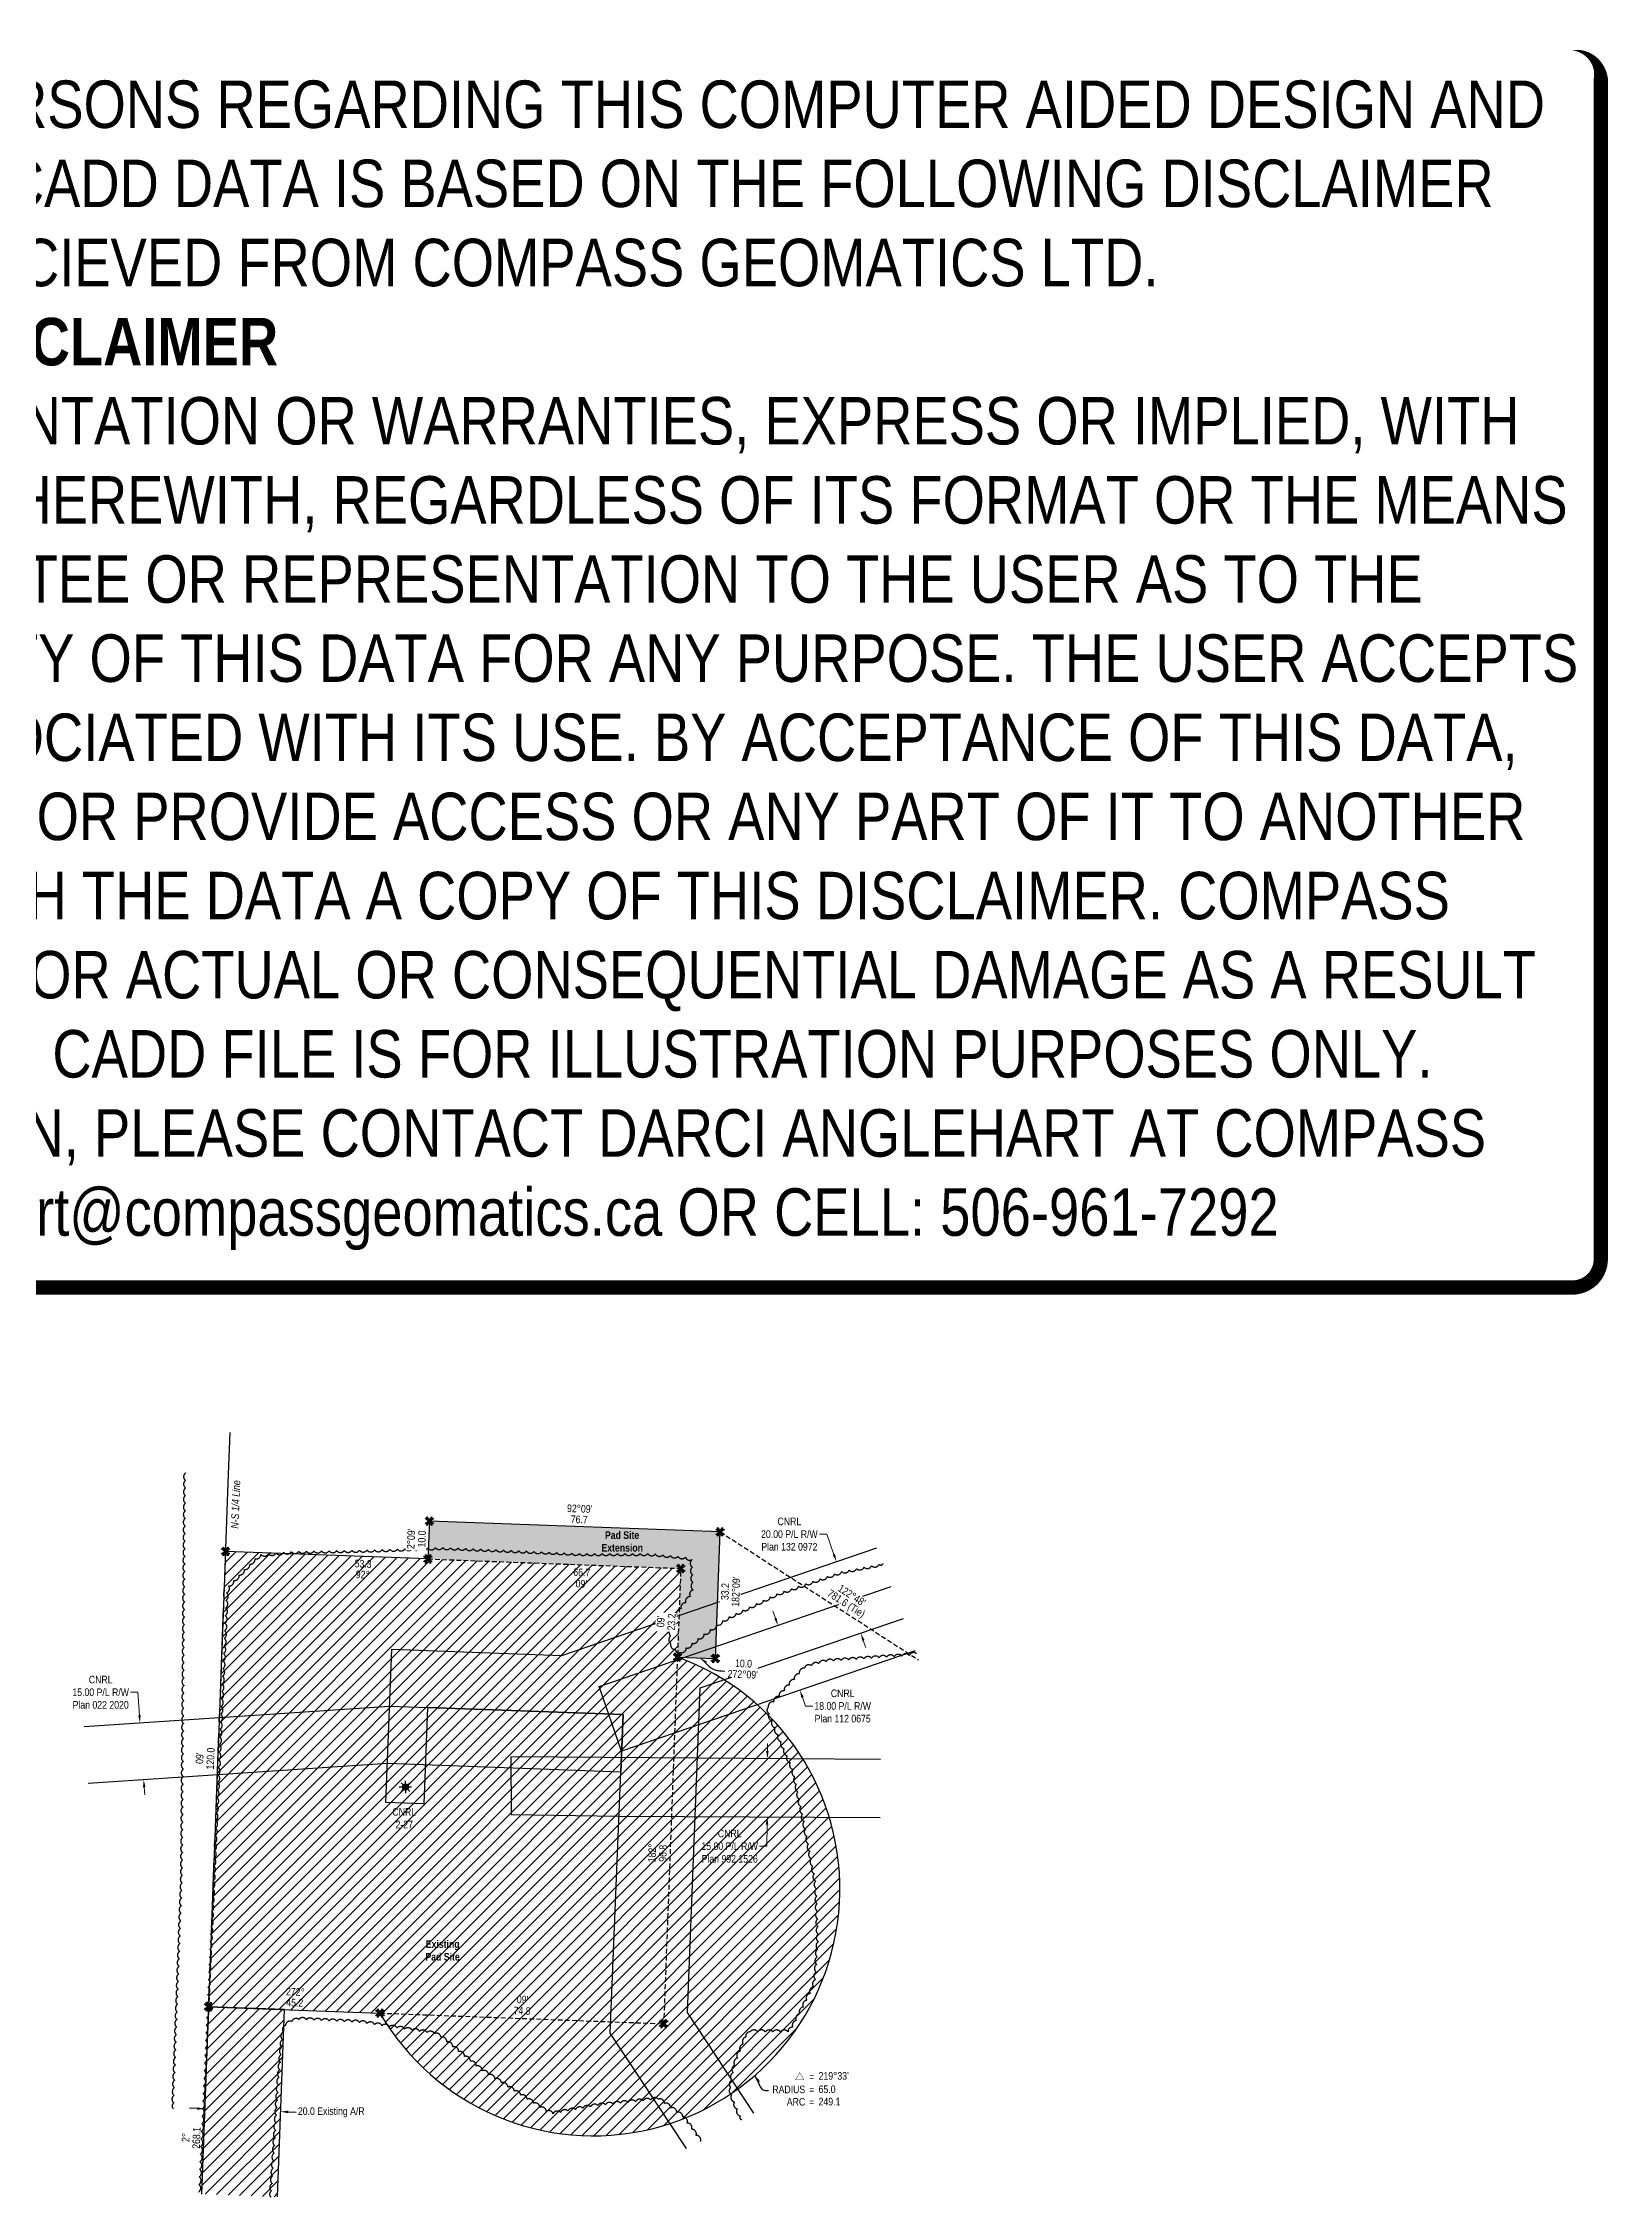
# Model space of a CAD drawing. Extents: x 334629 to 338577, y 6145829 to 6148665.
# Drawn here: x 336516 to 338577, y 6145829 to 6148665 of the extents above; entities that cross this region are included whole.
import ezdxf
from ezdxf.enums import TextEntityAlignment as Align

# ---------------------------------------------------------------- set-up
doc = ezdxf.new("R2010")
doc.units = 0
doc.header["$LTSCALE"] = 5
doc.header["$PDSIZE"] = 0.5
for name, pattern in [('0', [1, 1, 0]), ('foc-QUARTERLINE', [33, 25, -3, 2, -3]), ('foc-TIELINE', [1.875, 1.25, -0.625])]:
    doc.linetypes.add(name, pattern=pattern)
doc.layers.get('Defpoints').update_dxf_attribs({"color": 9})
for name, color, linetype in [('C-RW', 13, 'Continuous'), ('C-WS-S', 13, 'Continuous'), ('L-BD', 7, 'Continuous'), ('L-BD1', 253, 'Continuous'), ('L-MON', 1, 'Continuous'), ('L-SECQ', 8, 'foc-QUARTERLINE'), ('L-TIE', 7, 'foc-TIELINE'), ('P-PROPOSED', 10, 'Continuous'), ('P-PROPOSED-EXISTING-H', 59, 'Continuous'), ('P-PROPOSED-H', 21, 'Continuous'), ('P-TXT', 4, 'Continuous'), ('T-BUSH', 110, '0')]:
    doc.layers.add(name, color=color, linetype=linetype)
doc.layers.add('C-RW-T', color=13, linetype='Continuous', lineweight=9)
doc.layers.add('C-WS-T', color=13, linetype='Continuous', lineweight=9)
doc.layers.add('DISCLAIMER', color=7, linetype='Continuous', plot=False)
doc.styles.add('80', font='ARIALN.TTF', dxfattribs={"height": 10})
doc.styles.add('80CG', font='ARIALN.TTF', dxfattribs={"height": 10})
doc.styles.add('80L', font='ARIALN.TTF', dxfattribs={"height": 10})
doc.dimstyles.new('Compass 5 000', dxfattribs={"dimscale": 5, "dimtxt": 9, "dimasz": 2, "dimexe": 0.2, "dimexo": 0.0625, "dimgap": 0.5, "dimtad": 0, "dimtih": 1, "dimtoh": 1, "dimzin": 0, "dimdsep": 46, "dimtxsty": '80CG', "dimcen": 0.1, "dimse1": 1, "dimse2": 1, "dimclrd": 256, "dimclrt": 256, "dimaunit": 1, "dimadec": 4, "dimazin": 0, "dimtfac": 0.06, "dimtofl": 0, "dimtmove": 0, "dimatfit": 1, "dimfxl": 0.2, "dimtolj": 1, "dimtzin": 0, "dimlwd": -1, "dimarcsym": 0})

# ---------------------------------------------------------------- blocks, each defined once
blk = doc.blocks.new('GAS')
h = blk.add_hatch(color=255)
h.dxf.hatch_style = 1
edge = h.paths.add_edge_path()
edge.add_arc((0, 0), 0.9, 0, 360)
for p, q in [((-0.81, 0), (-1.62, 0)), ((-0.57, 0.57), (-1.14, 1.14)), ((0, 0.81), (0, 1.62)), ((0.57, 0.57), (1.14, 1.14)), ((1.62, 0), (0.81, 0)), ((-0.57, -0.57), (-1.14, -1.14)), ((0, -0.81), (0, -1.62)), ((1.14, -1.14), (0.57, -0.57))]:
    blk.add_line(p, q)
blk.add_circle((0, 0), 0.8)
blk = doc.blocks.new('TEMP')
h = blk.add_hatch(color=255)
h.dxf.hatch_style = 1
h.paths.add_polyline_path([(0, 0.25), (-0.67, 1.15), (-0.67, 0.67), (-1.15, 0.67), (-0.25, 0), (-1.15, -0.67), (-0.67, -0.67), (-0.67, -1.15), (0, -0.25), (0.67, -1.15), (0.67, -0.67), (1.15, -0.67), (0.25, 0), (1.15, 0.67), (0.67, 0.67), (0.67, 1.15)])
h.paths.add_polyline_path([(0.57, 0.85), (0.57, 0.57), (0.85, 0.57), (0.08, 0), (0.85, -0.57), (0.57, -0.57), (0.57, -0.85), (0, -0.08), (-0.57, -0.85), (-0.57, -0.57), (-0.85, -0.57), (-0.08, 0), (-0.85, 0.57), (-0.57, 0.57), (-0.57, 0.85), (0, 0.08)], flags=16)
h = blk.add_hatch(color=1)
h.dxf.hatch_style = 1
h.paths.add_polyline_path([(0, 0.08), (-0.57, 0.85), (-0.57, 0.57), (-0.85, 0.57), (-0.08, 0), (-0.85, -0.57), (-0.57, -0.57), (-0.57, -0.85), (0, -0.08), (0.57, -0.85), (0.57, -0.57), (0.85, -0.57), (0.08, 0), (0.85, 0.57), (0.57, 0.57), (0.57, 0.85)])
at = {"color": 1}
for p, q in [((-0.08, 0), (0.08, 0)), ((0, 0.08), (0, -0.08))]:
    blk.add_line(p, q, dxfattribs=at)
at = {"color": 255, "flags": 128}
blk.add_lwpolyline([(-0.25, 0), (-1.15, 0.67), (-0.67, 0.67), (-0.67, 1.15), (0, 0.25), (0.67, 1.15), (0.67, 0.67), (1.15, 0.67), (0.25, 0), (1.15, -0.67), (0.67, -0.67), (0.67, -1.15), (0, -0.25), (-0.67, -1.15), (-0.67, -0.67), (-1.15, -0.67)], close=True, dxfattribs=at)
at = {"color": 1, "flags": 128}
blk.add_lwpolyline([(-0.08, 0), (-0.85, 0.57), (-0.57, 0.57), (-0.57, 0.85), (0, 0.08), (0.57, 0.85), (0.57, 0.57), (0.85, 0.57), (0.08, 0), (0.85, -0.57), (0.57, -0.57), (0.57, -0.85), (0, -0.08), (-0.57, -0.85), (-0.57, -0.57), (-0.85, -0.57)], close=True, dxfattribs=at)
blk = doc.blocks.new('*D454')
at = {"layer": 'C-RW-T', "transparency": 16777216}
for p, q in [((336641.1, 6146493.1), (336631.1, 6146493.1)), ((336643.1, 6146462.9), (336641.1, 6146493.1)), ((336649.4, 6146368), (336650, 6146358.1))]:
    blk.add_line(p, q, dxfattribs=at)
for points in [[(336644.7, 6146463), (336641.4, 6146462.8), (336643.7, 6146452.9)], [(336651, 6146368.2), (336647.7, 6146367.9), (336648.7, 6146378)]]:
    blk.add_solid(points, dxfattribs=at)
at = {"layer": 'Defpoints', "color": 0, "transparency": 16777216}
for p in [(336642.3, 6146452.8), (336643.7, 6146452.9), (336647.3, 6146377.9)]:
    blk.add_point(p, dxfattribs=at)
at = {"layer": 'C-RW-T', "transparency": 16777216, "insert": (336592, 6146493.1), "char_height": 10, "attachment_point": 5, "style": '80CG'}
blk.add_mtext('\\A1;CNRL\\P15.00 P/L R/W\\PPlan 022 2020', dxfattribs=at)
blk = doc.blocks.new('*D455')
at = {"layer": 'Defpoints', "color": 0, "transparency": 16777216}
for p in [(336728.2, 6145923), (336828.1, 6145919.2), (336829, 6145940.9)]:
    blk.add_point(p, dxfattribs=at)
at = {"layer": 'P-TXT', "transparency": 16777216}
for p, q in [((336719.1, 6145945), (336709.1, 6145945.4)), ((336838.9, 6145940.5), (336849.5, 6145940.1))]:
    blk.add_line(p, q, dxfattribs=at)
for points in [[(336719.1, 6145946.7), (336719, 6145943.3), (336729, 6145944.6)], [(336839, 6145942.2), (336838.9, 6145938.8), (336829, 6145940.9)]]:
    blk.add_solid(points, dxfattribs=at)
at = {"layer": 'P-TXT', "transparency": 16777216, "insert": (336895.7, 6145940.1), "char_height": 10, "attachment_point": 5, "style": '80CG'}
blk.add_mtext('\\A1;20.0 Existing A/R', dxfattribs=at)
blk = doc.blocks.new('*D456')
at = {"layer": 'C-RW-T', "transparency": 16777216}
for p, q in [((337548.6, 6146701.3), (337538.6, 6146701.3)), ((337557.7, 6146674.6), (337548.6, 6146701.3)), ((337596.5, 6146561.3), (337599.7, 6146551.9))]:
    blk.add_line(p, q, dxfattribs=at)
for points in [[(337559.3, 6146675.1), (337556.2, 6146674.1), (337561, 6146665.1)], [(337598.1, 6146561.9), (337594.9, 6146560.8), (337593.3, 6146570.8)]]:
    blk.add_solid(points, dxfattribs=at)
at = {"layer": 'Defpoints', "color": 0, "transparency": 16777216}
for p in [(337561, 6146665.1), (337589.2, 6146674.8), (337621.4, 6146580.4)]:
    blk.add_point(p, dxfattribs=at)
at = {"layer": 'C-RW-T', "transparency": 16777216, "insert": (337499.1, 6146701.3), "char_height": 10, "attachment_point": 5, "style": '80CG'}
blk.add_mtext('\\A1;CNRL\\P20.00 P/L R/W\\PPlan 132 0972', dxfattribs=at)
blk = doc.blocks.new('*D457')
at = {"layer": 'C-RW-T', "transparency": 16777216}
for p, q in [((337470.2, 6146415.7), (337470.3, 6146425.7)), ((337469.7, 6146318.8), (337469.6, 6146290.4)), ((337469.6, 6146290.4), (337459.6, 6146290.4))]:
    blk.add_line(p, q, dxfattribs=at)
for points in [[(337468.5, 6146415.7), (337471.9, 6146415.7), (337470.2, 6146405.7)], [(337468, 6146318.8), (337471.4, 6146318.8), (337469.8, 6146328.8)]]:
    blk.add_solid(points, dxfattribs=at)
at = {"layer": 'Defpoints', "color": 0, "transparency": 16777216}
for p in [(337437.8, 6146405.9), (337437.4, 6146328.9), (337469.8, 6146328.8)]:
    blk.add_point(p, dxfattribs=at)
at = {"layer": 'C-RW-T', "transparency": 16777216, "insert": (337420.5, 6146290.4), "char_height": 10, "attachment_point": 5, "style": '80CG'}
blk.add_mtext('\\A1;CNRL\\P15.00 P/L R/W\\PPlan 992 1526', dxfattribs=at)
blk = doc.blocks.new('*D458')
at = {"layer": 'C-RW-T', "transparency": 16777216}
for p, q in [((337480.7, 6146590.6), (337477.5, 6146600.1)), ((337516.3, 6146486.6), (337520.2, 6146475)), ((337520.2, 6146475), (337530.2, 6146475))]:
    blk.add_line(p, q, dxfattribs=at)
for points in [[(337482.3, 6146591.1), (337479.1, 6146590.1), (337484, 6146581.1)], [(337517.8, 6146487.1), (337514.7, 6146486), (337513, 6146496)]]:
    blk.add_solid(points, dxfattribs=at)
at = {"layer": 'Defpoints', "color": 0, "transparency": 16777216}
for p in [(337485.2, 6146581.6), (337513, 6146496), (337514.3, 6146496.5)]:
    blk.add_point(p, dxfattribs=at)
at = {"layer": 'C-RW-T', "transparency": 16777216, "insert": (337569.3, 6146475), "char_height": 10, "attachment_point": 5, "style": '80CG'}
blk.add_mtext('\\A1;CNRL\\P18.00 P/L R/W\\PPlan 112 0675', dxfattribs=at)
blk = doc.blocks.new('curve')
at = {"const_width": 0.1}
blk.add_lwpolyline([(-4.99, 5.39), (-6.08, 3.49), (-3.89, 3.49)], close=True, dxfattribs=at)
at = {"style": '80'}
for s, p in [('RADIUS', (-3.54, -0.05)), ('ARC', (-3.54, -3.31))]:
    blk.add_text(s, height=2, dxfattribs=at).set_placement(p, align=Align.RIGHT)
for p in [(-2.44, 3.36), (-2.44, -0.04), (-2.44, -3.3)]:
    blk.add_text('=', height=1.8, dxfattribs=at).set_placement(p)
for tag, p in [('CURVE_RADIUS', (0, 0)), ('DELTA', (0, 3.52)), ('ARC_LENGTH', (0, -3.26))]:
    blk.add_attdef(tag, p, '', height=2, dxfattribs=at)
blk = doc.blocks.new('Disclaimer_Legal')
at = {"layer": 'DISCLAIMER', "color": 254, "flags": 128}
blk.add_lwpolyline([(-3612.9, -1104.6, 37.5, 37.5, 0), (4096.1, -1104.6, 37.5, 37.5, 0.414214), (4171.1, -1029.6, 37.5, 37.5, 0), (4171.1, 2078.7, 37.5, 0, 0.414214), (4096.1, 2153.7, 0, 0, 0), (-3612.9, 2153.7, 0, 0, 0.414214), (-3687.9, 2078.7, 0, 0, 0), (-3687.9, -1029.6, 0, 37.5, 0.414214)], format="xyseb", close=True, dxfattribs=at)
at = {"layer": 'DISCLAIMER', "color": 254, "insert": (241.6, 533.9), "char_height": 125, "width": 7717.568, "attachment_point": 5, "style": '80'}
blk.add_mtext('NOTICE TO THE CORPORATION, PERSON &/OR PERSONS REGARDING THIS COMPUTER AIDED DESIGN AND DRAFTING (CADD) FILES. ACCEPTANCE OF THE CADD DATA IS BASED ON THE FOLLOWING DISCLAIMER WHICH COVERS ALL CADD DATA RECIEVED FROM COMPASS GEOMATICS LTD.\\P{\\fArial Narrow|b1|i0|c0|p34;DISCLAIMER}\\PCOMPASS GEOMATICS LTD. MAKES NO REPRESENTATION OR WARRANTIES, EXPRESS OR IMPLIED, WITH RESPECT TO THE REUSE OF THE DATA PROVIDED HEREWITH, REGARDLESS OF ITS FORMAT OR THE MEANS OF ITS TRANSMISSION. THERE IS NO GUARANTEE OR REPRESENTATION TO THE USER AS TO THE ACCURACY, CURRENCY, SUITABILITY OR RELIABILITY OF THIS DATA FOR ANY PURPOSE. THE USER ACCEPTS THE DATA "AS IS", AND ASSUMES ALL RISKS ASSOCIATED WITH ITS USE. BY ACCEPTANCE OF THIS DATA, THE USER AGREES NOT TO TRANSMIT THIS DATA OR PROVIDE ACCESS OR ANY PART OF IT TO ANOTHER PARTY UNLESS THE USER SHALL INCLUDE WITH THE DATA A COPY OF THIS DISCLAIMER. COMPASS GEOMATICS LTD. ASSUMES NO RESPONSIBILITY FOR ACTUAL OR CONSEQUENTIAL DAMAGE AS A RESULT OF ANY USER\'S RELIANCE ON THIS DATA. THIS CADD FILE IS FOR ILLUSTRATION PURPOSES ONLY.\\PIF YOU REQUIRE MORE ACCURATE INFORMATION, PLEASE CONTACT DARCI ANGLEHART AT COMPASS GEOMATICS LTD. VIA EMAIL: darci.anglehart@compassgeomatics.ca OR CELL: 506-961-7292', dxfattribs=at)

msp = doc.modelspace()

# ---------------------------------------------------------------- hatches: boundary and pattern name
at = {"layer": 'P-PROPOSED-EXISTING-H'}
h = msp.add_hatch(dxfattribs=at)
h.set_pattern_fill('ANSI31', color=256, scale=3.496836, style=0)
h.set_pattern_definition([(45, (-1432.809, 1511.96), (-7.850621222, 7.850621222), [])])
edge = h.paths.add_edge_path()
edge.add_line((337356.034, 6146656.11), (336756.574, 6146678.593))
edge.add_line((336756.574, 6146678.593), (336734.091, 6146079.133))
edge.add_line((336734.091, 6146079.133), (336959.888, 6146070.665))
edge.add_arc((337240.752, 6146234.062), 324.936, 210.189489, 430.042413)
edge.add_line((337351.66, 6146539.484), (337356.034, 6146656.11))
h = msp.add_hatch(dxfattribs=at)
h.set_pattern_fill('ANSI31', color=256, scale=3.496836, style=0)
h.set_pattern_definition([(45, (-302.254, 1350.469), (-7.850621222, 7.850621222), [])])
h.paths.add_polyline_path([(336724.837, 6145832.39), (336824.747, 6145828.642), (336834.001, 6146075.386), (336734.091, 6146079.133)])
at = {"layer": 'P-PROPOSED-H'}
h = msp.add_hatch(color=256, dxfattribs=at)
h.dxf.hatch_style = 1
h.paths.add_polyline_path([(337351.66, 6146539.484), (337401.615, 6146537.61), (337407.863, 6146704.191), (337024.938, 6146718.553), (337023.064, 6146668.598), (337356.034, 6146656.11)])

# ---------------------------------------------------------------- linework, layer by layer
at = {"layer": 'C-RW', "flags": 128}
for points in [[(337363.41, 6145892.18), (337263.265, 6146044.426), (337280, 6146463.686), (337022.45, 6146473.016), (337017.595, 6146346.321), (336967.7, 6146348.126), (336975.295, 6146549.826), (337199.465, 6146541.451), (337614.429, 6146683.427)], [(337664.61, 6146547.808), (337278.09, 6146415.741), (337248.65, 6146500.771), (337633.39, 6146632.184)], [(337649.042, 6146589.883), (337381.305, 6146498.331), (337364.655, 6146071.646), (337451.792, 6145938.843)], [(336570.429, 6146448.06), (336972.555, 6146474.826), (337022.45, 6146473.016), (337280, 6146463.686), (337276.98, 6146388.021), (336969.665, 6146399.401), (336575.415, 6146373.139)], [(337618.949, 6146404.68), (337377.71, 6146406.286), (337132.29, 6146407.926), (337132.55, 6146332.231), (337274.655, 6146329.786), (337618.551, 6146327.999)]]:
    msp.add_lwpolyline(points, dxfattribs=at)
at = {"layer": 'L-SECQ'}
for p, q in [((336762.027, 6146834.977), (336759.543, 6146769.127)), ((336759.543, 6146769.127), (336724.608, 6145832.398))]:
    msp.add_line(p, q, dxfattribs=at)
at = {"layer": 'L-TIE', "flags": 128}
for points in [[(337407.863, 6146704.191), (337669.016, 6146535.9)], [(337023.064, 6146668.598), (337356.034, 6146656.11), (337351.66, 6146539.484)], [(337351.66, 6146539.484), (337333.551, 6146056.65)], [(336959.888, 6146070.665), (337333.551, 6146056.65)]]:
    msp.add_lwpolyline(points, dxfattribs=at)
at = {"layer": 'P-PROPOSED'}
msp.add_lwpolyline([(337351.66, 6146539.484), (337401.615, 6146537.61), (337407.863, 6146704.191), (337024.938, 6146718.553), (337023.064, 6146668.598), (336756.574, 6146678.593), (336734.091, 6146079.133), (336959.888, 6146070.665, 1.42619916)], format="xyb", close=True, dxfattribs=at)
msp.add_lwpolyline([(336824.747, 6145828.642), (336834.001, 6146075.386), (336734.091, 6146079.133), (336724.837, 6145832.39)], dxfattribs=at)
at = {"layer": 'T-BUSH', "flags": 128}
for points in [[(336703.876, 6146781.949, 0.52056705), (336703.797, 6146771.951, 0.52056705), (336703.717, 6146761.953, 0.52056705), (336703.638, 6146751.955, 0.52056705), (336703.558, 6146741.958, 0.52056705), (336703.478, 6146731.96, 0.52056705), (336703.399, 6146721.962, 0.52056705), (336703.319, 6146711.965, 0.52056705), (336703.24, 6146701.967, 0.52056705), (336703.16, 6146691.969, 0.52056705), (336703.08, 6146681.971, 0.52056705), (336703.001, 6146671.974, 0.52056705), (336702.921, 6146661.976, 0.52056705), (336702.842, 6146651.978, 0.52056705), (336702.762, 6146641.981, 0.52056705), (336702.682, 6146631.983, 0.52056705), (336702.603, 6146621.985, 0.52056705), (336702.523, 6146611.988, 0.52056705), (336702.444, 6146601.99, 0.52056705), (336702.364, 6146591.992, 0.52056705), (336702.285, 6146581.994, 0.52056705), (336702.205, 6146571.997, 0.52056705), (336702.125, 6146561.999, 0.52056705), (336702.046, 6146552.001, 0.52056705), (336701.966, 6146542.004, 0.52056705), (336701.887, 6146532.006, 0.52056705), (336701.807, 6146522.008, 0.52056705), (336701.727, 6146512.011, 0.52056705), (336701.648, 6146502.013, 0.52056705), (336701.568, 6146492.015, 0.52056705), (336701.489, 6146482.017, 0.52056705), (336701.409, 6146472.02, 0.52056705), (336701.329, 6146462.022, 0.52056705), (336701.25, 6146452.024, 0.52056705), (336701.17, 6146442.027, 0.52056705), (336701.091, 6146432.029, 0.52056705), (336701.011, 6146422.031, 0.52056705), (336700.931, 6146412.034, 0.52056705), (336700.852, 6146402.036, 0.52056705), (336700.772, 6146392.038, 0.52056705), (336700.693, 6146382.04, 0.52056705), (336700.613, 6146372.043, 0.52056705), (336700.534, 6146362.045, 0.52056705), (336700.454, 6146352.047, 0.52056705), (336700.374, 6146342.05, 0.52056705), (336700.295, 6146332.052, 0.52056705), (336700.215, 6146322.054, 0.52056705), (336700.136, 6146312.056, 0.52056705), (336700.056, 6146302.059, 0.52056705), (336699.976, 6146292.061, 0.52056705), (336699.897, 6146282.063, 0.52056705), (336699.817, 6146272.066, 0.52056705), (336699.738, 6146262.068, 0.52056705), (336699.658, 6146252.07, 0.52056705), (336699.337, 6146242.078, 0.52056705), (336698.957, 6146232.087, 0.52056705), (336698.576, 6146222.097, 0.52056705), (336698.195, 6146212.106, 0.52056705), (336697.814, 6146202.115, 0.52056705), (336697.434, 6146192.124, 0.52056705), (336697.053, 6146182.134, 0.52056705), (336696.672, 6146172.143, 0.52056705), (336696.291, 6146162.152, 0.52056705), (336695.911, 6146152.161, 0.52056705), (336695.53, 6146142.17, 0.52056705), (336695.149, 6146132.18, 0.52056705), (336694.768, 6146122.189, 0.52056705), (336694.388, 6146112.198, 0.52056705), (336694.007, 6146102.207, 0.52056705), (336693.626, 6146092.217, 0.52056705), (336693.245, 6146082.226, 0.52056705), (336692.865, 6146072.235, 0.52056705), (336692.484, 6146062.244, 0.52056705), (336692.103, 6146052.254, 0.52056705), (336691.722, 6146042.263, 0.52056705), (336691.341, 6146032.272, 0.52056705), (336690.961, 6146022.281, 0.52056705), (336690.58, 6146012.29, 0.52056705), (336690.199, 6146002.3, 0.52056705), (336689.818, 6145992.309, 0.52056705), (336689.438, 6145982.318, 0.52056705), (336689.057, 6145972.327, 0.52056705), (336688.676, 6145962.337, 0.52056705), (336688.295, 6145952.346, 0.52056705), (336687.996, 6145944.5, 0.52056705)], [(336720.985, 6145835.133, 0.52056705), (336721.448, 6145845.12, 0.52056705), (336721.912, 6145855.108, 0.52056705), (336722.375, 6145865.095, 0.52056705), (336722.839, 6145875.082, 0.52056705), (336723.302, 6145885.069, 0.52056705), (336723.765, 6145895.057, 0.52056705), (336724.229, 6145905.044, 0.52056705), (336724.692, 6145915.031, 0.52056705), (336725.155, 6145925.018, 0.52056705), (336725.619, 6145935.006, 0.52056705), (336726.082, 6145944.993, 0.52056705), (336726.545, 6145954.98, 0.52056705), (336727.009, 6145964.968, 0.52056705), (336727.472, 6145974.955, 0.52056705), (336727.935, 6145984.942, 0.52056705), (336728.399, 6145994.929, 0.52056705), (336728.862, 6146004.917, 0.52056705), (336729.325, 6146014.904, 0.52056705), (336729.789, 6146024.891, 0.52056705), (336730.252, 6146034.879, 0.52056705), (336730.715, 6146044.866, 0.52056705), (336731.179, 6146054.853, 0.52056705), (336731.642, 6146064.84, 0.52056705), (336732.105, 6146074.828, 0.52056705), (336732.569, 6146084.815, 0.52056705), (336733.032, 6146094.802, 0.52056705), (336733.495, 6146104.789, 0.52056705), (336733.959, 6146114.777, 0.52056705), (336734.422, 6146124.764, 0.52056705), (336734.885, 6146134.751, 0.52056705), (336735.349, 6146144.739, 0.52056705), (336735.812, 6146154.726, 0.52056705), (336736.275, 6146164.713, 0.52056705), (336736.739, 6146174.7, 0.52056705), (336737.202, 6146184.688, 0.52056705), (336737.665, 6146194.675, 0.52056705), (336738.129, 6146204.662, 0.52056705), (336738.592, 6146214.65, 0.52056705), (336739.055, 6146224.637, 0.52056705), (336739.519, 6146234.624, 0.52056705), (336739.982, 6146244.611, 0.52056705), (336740.445, 6146254.599, 0.52056705), (336740.909, 6146264.586, 0.52056705), (336741.372, 6146274.573, 0.52056705), (336741.835, 6146284.56, 0.52056705), (336742.299, 6146294.548, 0.52056705), (336742.762, 6146304.535, 0.52056705), (336743.225, 6146314.522, 0.52056705), (336743.689, 6146324.51, 0.52056705), (336744.152, 6146334.497, 0.52056705), (336744.615, 6146344.484, 0.52056705), (336745.079, 6146354.471, 0.52056705), (336745.542, 6146364.459, 0.52056705), (336746.005, 6146374.446, 0.52056705), (336746.469, 6146384.433, 0.52056705), (336746.932, 6146394.421, 0.52056705), (336747.395, 6146404.408, 0.52056705), (336747.859, 6146414.395, 0.52056705), (336748.322, 6146424.382, 0.52056705), (336748.785, 6146434.37, 0.52056705), (336749.249, 6146444.357, 0.52056705), (336749.712, 6146454.344, 0.52056705), (336750.175, 6146464.332, 0.52056705), (336750.639, 6146474.319, 0.52056705), (336751.102, 6146484.306, 0.52056705), (336751.565, 6146494.293, 0.52056705), (336752.029, 6146504.281, 0.52056705), (336752.492, 6146514.268, 0.52056705), (336752.955, 6146524.255, 0.52056705), (336753.419, 6146534.242, 0.52056705), (336753.882, 6146544.23, 0.52056705), (336754.345, 6146554.217, 0.52056705), (336754.809, 6146564.204, 0.52056705), (336755.272, 6146574.192, 0.52056705), (336755.735, 6146584.179, 0.52056705), (336756.199, 6146594.166, 0.52056705), (336756.662, 6146604.153, 0.52056705), (336757.125, 6146614.141, 0.52056705), (336757.589, 6146624.128, 0.52056705), (336760.432, 6146633.189, 0.52056705), (336767.386, 6146640.371, 0.52056705), (336774.341, 6146647.554, 0.52056705), (336781.296, 6146654.737, 0.52056705), (336788.251, 6146661.92, 0.52056705), (336795.205, 6146669.102, 0.52056705), (336803.084, 6146674.559, 0.52056705), (336813.041, 6146675.464, 0.52056705), (336822.998, 6146676.368, 0.52056705), (336832.955, 6146677.273, 0.52056705), (336842.912, 6146678.178, 0.52056705), (336852.895, 6146678.616, 0.52056705), (336862.891, 6146678.811, 0.52056705), (336872.887, 6146679.007, 0.52056705), (336882.883, 6146679.202, 0.52056705), (336892.879, 6146679.397, 0.52056705), (336902.875, 6146679.593, 0.52056705), (336912.871, 6146679.788, 0.52056705), (336922.868, 6146679.983, 0.52056705), (336932.864, 6146680.179, 0.52056705), (336942.86, 6146680.374, 0.52056705), (336952.856, 6146680.569, 0.52056705), (336962.848, 6146680.918, 0.52056705), (336972.839, 6146681.281, 0.52056705), (336982.831, 6146681.644, 0.52056705), (336992.822, 6146682.007, 0.52056705), (337002.813, 6146682.37, 0.52056705), (337012.805, 6146682.733, 0.52056705), (337022.796, 6146683.096, 0.52056705), (337032.788, 6146683.46, 0.52056705), (337042.779, 6146683.749, 0.52056705), (337052.769, 6146683.34, 0.52056705), (337062.758, 6146682.931, 0.52056705), (337072.748, 6146682.522, 0.52056705), (337082.738, 6146682.113, 0.52056705), (337092.727, 6146681.703, 0.52056705), (337102.717, 6146681.294, 0.52056705), (337112.705, 6146680.854, 0.52056705), (337122.692, 6146680.389, 0.52056705), (337132.68, 6146679.925, 0.52056705), (337142.667, 6146679.461, 0.52056705), (337152.654, 6146678.997, 0.52056705), (337162.641, 6146678.532, 0.52056705), (337172.629, 6146678.068, 0.52056705), (337182.616, 6146677.604, 0.52056705), (337192.603, 6146677.14, 0.52056705), (337202.59, 6146676.675, 0.52056705), (337212.578, 6146676.211, 0.52056705), (337222.566, 6146675.789, 0.52056705), (337232.564, 6146675.786, 0.52056705), (337242.562, 6146675.783, 0.52056705), (337252.56, 6146675.78, 0.52056705), (337262.558, 6146675.777, 0.52056705), (337272.556, 6146675.773, 0.52056705), (337282.554, 6146675.77, 0.52056705), (337292.552, 6146675.767, 0.52056705), (337302.55, 6146675.764, 0.52056705), (337312.548, 6146675.761, 0.52056705), (337322.515, 6146675.164, 0.52056705), (337332.46, 6146674.129, 0.52056705), (337342.404, 6146673.094, 0.52056705), (337352.348, 6146672.058, 0.52056705), (337362.292, 6146671.023, 0.52056705), (337370.872, 6146667.769, 0.52056705), (337371.261, 6146657.778, 0.52056705), (337371.641, 6146647.788, 0.52056705), (337372.02, 6146637.797, 0.52056705), (337372.4, 6146627.806, 0.52056705), (337368.561, 6146619.047, 0.52056705), (337362.578, 6146611.037, 0.52056705), (337356.595, 6146603.026, 0.52056705), (337350.612, 6146595.016, 0.52056705), (337344.629, 6146587.006, 0.52056705), (337343.496, 6146577.19, 0.52056705), (337342.784, 6146567.217, 0.52056705), (337342.9, 6146557.484, 0.52056705), (337348.825, 6146549.431, 0.52056705), (337355.332, 6146545.496, 0.52056705), (337363.259, 6146551.59, 0.52056705), (337371.185, 6146557.684, 0.52056705), (337379.111, 6146563.778, 0.52056705), (337387.073, 6146569.824, 0.52056705), (337395.16, 6146575.703, 0.52056705), (337403.247, 6146581.581, 0.52056705), (337411.334, 6146587.46, 0.52056705), (337419.935, 6146592.483, 0.52056705), (337428.936, 6146596.837, 0.52056705), (337437.936, 6146601.19, 0.52056705), (337446.936, 6146605.544, 0.52056705), (337455.937, 6146609.898, 0.52056705), (337464.937, 6146614.251, 0.52056705), (337473.938, 6146618.605, 0.52056705), (337482.956, 6146622.916, 0.52056705), (337492.412, 6146626.162, 0.52056705), (337501.869, 6146629.408, 0.52056705), (337511.325, 6146632.654, 0.52056705), (337520.782, 6146635.9, 0.52056705), (337530.238, 6146639.146, 0.52056705), (337539.694, 6146642.392, 0.52056705), (337549.151, 6146645.638, 0.52056705), (337558.607, 6146648.884, 0.52056705), (337568.088, 6146652.041, 0.52056705), (337577.905, 6146653.937, 0.52056705), (337587.721, 6146655.833, 0.52056705), (337597.538, 6146657.73, 0.52056705), (337607.354, 6146659.626, 0.52056705), (337617.171, 6146661.522, 0.52056705), (337622.663, 6146662.583, 0.52056705)], [(337666.523, 6146543.941, 0.52056705), (337657.082, 6146541.435, 0.52056705), (337647.11, 6146540.724, 0.52056705), (337637.137, 6146540.012, 0.52056705), (337627.165, 6146539.3, 0.52056705), (337617.192, 6146538.588, 0.52056705), (337607.219, 6146537.876, 0.52056705), (337597.247, 6146537.164, 0.52056705), (337587.274, 6146536.452, 0.52056705), (337577.301, 6146535.74, 0.52056705), (337567.329, 6146535.028, 0.52056705), (337557.356, 6146534.316, 0.52056705), (337547.383, 6146533.604, 0.52056705), (337537.765, 6146530.887, 0.52056705), (337528.151, 6146528.141, 0.52056705), (337518.87, 6146524.869, 0.52056705), (337512.243, 6146517.382, 0.52056705), (337505.617, 6146509.895, 0.52056705), (337498.99, 6146502.408, 0.52056705), (337492.364, 6146494.922, 0.52056705), (337485.545, 6146487.616, 0.52056705), (337478.474, 6146480.548, 0.52056705), (337471.402, 6146473.48, 0.52056705), (337472.287, 6146464.897, 0.52056705), (337476.264, 6146455.724, 0.52056705), (337480.241, 6146446.551, 0.52056705), (337484.218, 6146437.378, 0.52056705), (337488.195, 6146428.205, 0.52056705), (337492.172, 6146419.032, 0.52056705), (337496.149, 6146409.859, 0.52056705), (337500.126, 6146400.686, 0.52056705), (337504.103, 6146391.513, 0.52056705), (337506.266, 6146381.765, 0.52056705), (337508.299, 6146371.976, 0.52056705), (337510.331, 6146362.186, 0.52056705), (337512.364, 6146352.397, 0.52056705), (337514.397, 6146342.608, 0.52056705), (337516.43, 6146332.819, 0.52056705), (337518.463, 6146323.03, 0.52056705), (337520.429, 6146313.227, 0.52056705), (337522.324, 6146303.41, 0.52056705), (337524.22, 6146293.594, 0.52056705), (337526.115, 6146283.777, 0.52056705), (337528.011, 6146273.96, 0.52056705), (337529.906, 6146264.144, 0.52056705), (337531.802, 6146254.327, 0.52056705), (337533.697, 6146244.51, 0.52056705), (337534.829, 6146234.606, 0.52056705), (337535.214, 6146224.615, 0.52056705), (337535.598, 6146214.624, 0.52056705), (337535.983, 6146204.634, 0.52056705), (337536.367, 6146194.643, 0.52056705), (337536.751, 6146184.653, 0.52056705), (337537.136, 6146174.662, 0.52056705), (337537.152, 6146164.677, 0.52056705), (337536.439, 6146154.705, 0.52056705), (337535.726, 6146144.732, 0.52056705), (337535.014, 6146134.76, 0.52056705), (337534.301, 6146124.787, 0.52056705), (337533.588, 6146114.814, 0.52056705), (337530.997, 6146105.366, 0.52056705), (337526.445, 6146096.464, 0.52056705), (337521.893, 6146087.563, 0.52056705), (337517.341, 6146078.661, 0.52056705), (337512.789, 6146069.759, 0.52056705), (337508.236, 6146060.858, 0.52056705), (337503.684, 6146051.956, 0.52056705), (337497.39, 6146045.902, 0.52056705), (337487.392, 6146045.902, 0.52056705), (337477.394, 6146045.902, 0.52056705), (337467.396, 6146045.902, 0.52056705), (337457.398, 6146045.902, 0.52056705), (337447.4, 6146045.902, 0.52056705), (337441.919, 6146039.228, 0.52056705), (337438.205, 6146029.946, 0.52056705), (337434.49, 6146020.664, 0.52056705), (337430.775, 6146011.382, 0.52056705), (337427.06, 6146002.099, 0.52056705), (337425.01, 6145992.354, 0.52056705), (337423.403, 6145982.486, 0.52056705), (337421.796, 6145972.618, 0.52056705), (337422.893, 6145963.056, 0.52056705), (337426.662, 6145953.795, 0.52056705), (337430.43, 6145944.535, 0.52056705), (337434.198, 6145935.274, 0.52056705), (337436.227, 6145930.289, 0.52056705)], [(337382.089, 6145901.576, 0.52056705), (337376.252, 6145909.693, 0.52056705), (337370.415, 6145917.81, 0.52056705), (337364.578, 6145925.927, 0.52056705), (337358.74, 6145934.044, 0.52056705), (337350.728, 6145940.006, 0.52056705), (337342.664, 6145945.917, 0.52056705), (337334.6, 6145951.827, 0.52056705), (337326.42, 6145957.308, 0.52056705), (337316.477, 6145956.262, 0.52056705), (337306.534, 6145955.216, 0.52056705), (337296.591, 6145954.17, 0.52056705), (337286.648, 6145953.123, 0.52056705), (337276.705, 6145952.077, 0.52056705), (337266.761, 6145951.031, 0.52056705), (337256.818, 6145949.985, 0.52056705), (337246.875, 6145948.939, 0.52056705), (337237.023, 6145947.266, 0.52056705), (337227.192, 6145945.447, 0.52056705), (337217.361, 6145943.627, 0.52056705), (337207.53, 6145941.808, 0.52056705), (337197.699, 6145939.988, 0.52056705), (337187.868, 6145938.168, 0.52056705), (337178.983, 6145941.243, 0.52056705), (337170.538, 6145946.595, 0.52056705), (337162.093, 6145951.947, 0.52056705), (337153.648, 6145957.3, 0.52056705), (337145.204, 6145962.652, 0.52056705), (337136.759, 6145968.004, 0.52056705), (337128.314, 6145973.357, 0.52056705), (337119.87, 6145978.709, 0.52056705), (337111.425, 6145984.061, 0.52056705), (337102.98, 6145989.414, 0.52056705), (337094.536, 6145994.766, 0.52056705), (337086.715, 6146000.985, 0.52056705), (337078.963, 6146007.298, 0.52056705), (337071.21, 6146013.612, 0.52056705), (337063.458, 6146019.925, 0.52056705), (337055.705, 6146026.239, 0.52056705), (337047.953, 6146032.552, 0.52056705), (337040.2, 6146038.866, 0.52056705), (337031.745, 6146043.594, 0.52056705), (337021.861, 6146045.098, 0.52056705), (337011.977, 6146046.601, 0.52056705), (337002.092, 6146048.104, 0.52056705), (336992.208, 6146049.608, 0.52056705), (336982.324, 6146051.111, 0.52056705), (336972.439, 6146052.614, 0.52056705), (336962.555, 6146054.118, 0.52056705), (336952.671, 6146055.621, 0.52056705), (336942.786, 6146057.124, 0.52056705), (336932.879, 6146058.404, 0.52056705), (336922.894, 6146058.903, 0.52056705), (336912.908, 6146059.402, 0.52056705), (336902.923, 6146059.901, 0.52056705), (336892.937, 6146060.4, 0.52056705), (336882.952, 6146060.899, 0.52056705), (336872.966, 6146061.398, 0.52056705), (336862.98, 6146061.897, 0.52056705), (336852.995, 6146062.396, 0.52056705), (336843.836, 6146059.713, 0.52056705), (336835.357, 6146054.416, 0.52056705), (336832.358, 6146045.747, 0.52056705), (336831.452, 6146035.79, 0.52056705), (336830.546, 6146025.833, 0.52056705), (336829.641, 6146015.876, 0.52056705), (336828.735, 6146005.919, 0.52056705), (336827.829, 6145995.963, 0.52056705), (336826.924, 6145986.006, 0.52056705), (336826.185, 6145976.036, 0.52056705), (336825.551, 6145966.058, 0.52056705), (336824.917, 6145956.08, 0.52056705), (336824.283, 6145946.102, 0.52056705), (336823.649, 6145936.124, 0.52056705), (336823.016, 6145926.146, 0.52056705), (336822.382, 6145916.168, 0.52056705), (336821.748, 6145906.191, 0.52056705), (336821.114, 6145896.213, 0.52056705), (336820.48, 6145886.235, 0.52056705), (336819.846, 6145876.257, 0.52056705), (336819.212, 6145866.279, 0.52056705), (336818.579, 6145856.301, 0.52056705), (336817.945, 6145846.323, 0.52056705), (336816.897, 6145836.383, 0.52056705), (336815.997, 6145828.732, 0.52056705)]]:
    msp.add_lwpolyline(points, format="xyb", dxfattribs=at)

# ---------------------------------------------------------------- block references
at = {"xscale": 0.5, "yscale": 0.5, "zscale": 0.5}
msp.add_blockref('Disclaimer_Legal', (336482.323, 6147578.313), dxfattribs=at)
at = {"layer": 'C-WS-S', "xscale": 4.99901, "yscale": 4.99901, "zscale": 4.99901}
msp.add_blockref('GAS', (336993.446, 6146368.243), dxfattribs=at)
at = {"layer": 'L-MON', "xscale": 4.99901, "yscale": 4.99901, "zscale": 4.99901}
for p in [(337407.863, 6146704.191), (336734.091, 6146079.133), (336959.888, 6146070.665)]:
    msp.add_blockref('TEMP', p, dxfattribs=at)
at = {"layer": 'L-MON', "color": 6, "xscale": 4.99901, "yscale": 4.99901, "zscale": 4.99901}
for p in [(336756.574, 6146678.593), (337356.034, 6146656.11), (337351.66, 6146539.484), (337333.551, 6146056.65)]:
    msp.add_blockref('TEMP', p, dxfattribs=at)
at = {"layer": 'P-TXT', "xscale": 4.99901, "yscale": 4.99901, "zscale": 4.99901}
msp.add_blockref('curve', (337537.627, 6145965.417), dxfattribs=at).add_auto_attribs({'DELTA': "219%%d33'", 'CURVE_RADIUS': '65.0', 'ARC_LENGTH': '249.1'})

# ---------------------------------------------------------------- texts
at = {"layer": 'C-WS-T', "insert": (336991.859, 6146340.592), "char_height": 10, "attachment_point": 2, "style": '80L'}
msp.add_mtext_dynamic_manual_height_columns('CNRL\\P2-27', width=30.84352, gutter_width=50, heights=[0], dxfattribs=at)
at = {"layer": 'L-BD1', "style": '80L'}
for s, rotation, p in [("92°09'", 357.8521, (337222.9, 6146734.89)), ('76.7', 357.8521, (337222.366, 6146720.653)), ('53.3', 357.8521, (336937.691, 6146662.295)), ('66.7', 357.8521, (337225.69, 6146650.993)), ('92°', 357.8521, (336937.157, 6146648.058)), ("09'", 357.8521, (337225.128, 6146636.007)), ("09'", 87.8521, (336722.318, 6146406.296)), ('120.0', 87.8521, (336736.555, 6146405.762)), ('182°', 87.8521, (337318.227, 6146281.623)), ('96.8', 87.8521, (337332.464, 6146281.089)), ("09'", 357.8521, (337147.656, 6146088.635)), ('74.8', 357.8521, (337147.094, 6146073.648)), ('268.1', 87.8641, (336718.106, 6145906.345)), ('2°', 87.8641, (336703.868, 6145906.876))]:
    msp.add_text(s, height=9.998, rotation=rotation, dxfattribs=at).set_placement(p, align=Align.MIDDLE)
at = {"layer": 'L-BD1', "insert": (336836.048, 6146104.053), "char_height": 9.99802, "width": 23.86744, "attachment_point": 1, "rotation": 357.8521, "line_spacing_factor": 0.849884, "style": '80L'}
msp.add_mtext('\\pi0.21026;272° \\P\\pi1.15482;45.2', dxfattribs=at)
at = {"layer": 'L-SECQ', "insert": (336764.67, 6146740.601), "char_height": 10, "attachment_point": 2, "rotation": 87.83932, "style": '80L'}
msp.add_mtext_dynamic_manual_height_columns('{\\fArial Narrow|b0|i1|c0|p34;N-S 1/4 Line}', width=63.27872, gutter_width=50, heights=[0], dxfattribs=at)
at = {"layer": 'P-TXT', "insert": (337251.08, 6146705.016), "char_height": 9.99802, "attachment_point": 1, "style": '80L', "bg_fill": 1, "box_fill_scale": 1, "bg_fill_color": 21, "bg_fill_transparency": 0}
msp.add_mtext_dynamic_manual_height_columns('\\pi5.07628;{\\fArial Narrow|b1|i0|c0|p34;Pad Site\\P\\pi0.46942;Extension}', width=54.0661, gutter_width=249.951, heights=[0], dxfattribs=at)
at = {"layer": 'P-TXT', "insert": (337019.257, 6146166.539), "char_height": 9.99802, "attachment_point": 1, "style": '80L'}
msp.add_mtext_dynamic_manual_height_columns('\\pi0.92976;{\\fArial Narrow|b1|i0|c0|p34;Existing\\P\\pi0.46601;Pad Site}', width=44.84555, gutter_width=249.951, heights=[0], dxfattribs=at)

# ---------------------------------------------------------------- dimensions: what is measured, and where the dimension line sits
at = {"layer": 'C-RW-T', "color": 6}
for base, p1, p2, angle, text, picture, middle in [((336643.727, 6146452.939), (336647.26, 6146377.924), (336642.273, 6146452.842), 93.807968, 'CNRL\\P15.00 P/L R/W\\PPlan 022 2020', '*D454', (336591.969, 6146493.083)), ((337469.764, 6146328.772), (337437.811, 6146405.886), (337437.411, 6146328.94), 269.702288, 'CNRL\\P15.00 P/L R/W\\PPlan 992 1526', '*D457', (337420.479, 6146290.356))]:
    dim = msp.add_linear_dim(base=base, p1=p1, p2=p2, angle=angle, text=text, dimstyle='Compass 5 000', dxfattribs=at)
    dim.commit()
    dim.dimension.update_dxf_attribs({"geometry": picture, "text_midpoint": middle, "dimtype": 161})
at = {"layer": 'P-TXT', "color": 6}
dim = msp.add_linear_dim(base=(336828.957, 6145940.88), p1=(336728.234, 6145922.965), p2=(336828.144, 6145919.218), angle=357.8521, text='20.0 Existing A/R', dimstyle='Compass 5 000', dxfattribs=at)
dim.commit()
dim.dimension.update_dxf_attribs({"geometry": '*D455', "text_midpoint": (336895.675, 6145940.11), "dimtype": 161})

# ---------------------------------------------------------------- leaders
at = {"layer": 'P-TXT', "path_type": 1}
msp.add_leader([(337453.423, 6145988.392), (337467.182, 6145968.762), (337471.435, 6145968.762)], dimstyle='Compass 5 000', override={"dimgap": 0.5, "dimtad": 0}, dxfattribs=at)

# ---------------------------------------------------------------- next in the draw order: texts
at = {"layer": 'L-BD', "char_height": 9.99802, "attachment_point": 1, "style": '80L', "bg_fill": 3, "box_fill_scale": 1.15, "bg_fill_color": 256, "bg_fill_true_color": 256, "bg_fill_transparency": 0}
for s, insert, width, rotation, line_spacing_factor in [("\\pi0.21026;2°09'\\P\\pi2.9621;10.0 ", (336995.251, 6146681.594), 26.42492, 87.8521, 0.855), ("\\pi8.47602;122°48' \\P\\pi0.31256;781.6 (Tie)", (337560.293, 6146640.236), 54.78901, 327.2017, 0.775805)]:
    msp.add_mtext(s, dxfattribs=dict(at, insert=insert, width=width, rotation=rotation, line_spacing_factor=line_spacing_factor))
at = {"layer": 'L-BD1', "char_height": 9.99802, "attachment_point": 1, "rotation": 87.8521, "line_spacing_factor": 0.855, "style": '80L', "bg_fill": 3, "box_fill_scale": 1.15, "bg_fill_color": 256, "bg_fill_true_color": 256, "bg_fill_transparency": 0}
for s, insert, width in [("\\pi8.96705;33.2 \\P\\pi0.66378;182°09'", (337408.61, 6146605.812), 39.16455), ("\\pi3.95781;09' \\P\\pi0.23072;23.2", (337324.164, 6146575.022), 21.82828)]:
    msp.add_mtext(s, dxfattribs=dict(at, insert=insert, width=width))
at = {"layer": 'L-BD1', "insert": (337418.418, 6146536.753), "char_height": 9.99802, "width": 39.16455, "attachment_point": 1, "rotation": 357.8521, "line_spacing_factor": 0.855, "style": '80L', "bg_fill": 3, "box_fill_scale": 1, "bg_fill_color": 256, "bg_fill_transparency": 0}
msp.add_mtext("\\pi9.33192;10.0 \\P\\pi0.21026;272°09'", dxfattribs=at)

# ---------------------------------------------------------------- next in the draw order: block references
at = {"layer": 'L-MON', "color": 6, "xscale": 4.99901, "yscale": 4.99901, "zscale": 4.99901}
for p in [(337024.938, 6146718.553), (337023.064, 6146668.598), (337401.615, 6146537.61)]:
    msp.add_blockref('TEMP', p, dxfattribs=at)

# ---------------------------------------------------------------- next in the draw order: dimensions: what is measured, and where the dimension line sits
at = {"layer": 'C-RW-T', "color": 6}
for base, p1, p2, angle, text, picture, middle in [((337560.984, 6146665.142), (337621.432, 6146580.442), (337589.155, 6146674.78), 108.887987, 'CNRL\\P20.00 P/L R/W\\PPlan 132 0972', '*D456', (337499.09, 6146701.252)), ((337513.039, 6146496.019), (337485.247, 6146581.584), (337514.332, 6146496.46), 288.864359, 'CNRL\\P18.00 P/L R/W\\PPlan 112 0675', '*D458', (337569.304, 6146475.009))]:
    dim = msp.add_linear_dim(base=base, p1=p1, p2=p2, angle=angle, text=text, dimstyle='Compass 5 000', dxfattribs=at)
    dim.commit()
    dim.dimension.update_dxf_attribs({"geometry": picture, "text_midpoint": middle, "dimtype": 161})

# ---------------------------------------------------------------- next in the draw order: leaders
at = {"layer": 'L-BD1', "path_type": 1}
msp.add_leader([(337381.953, 6146538.348), (337400.818, 6146522.662), (337414.007, 6146521.015)], dimstyle='Compass 5 000', override={"dimgap": 0.5, "dimtad": 0}, dxfattribs=at)

doc.saveas('drawing.dxf')
